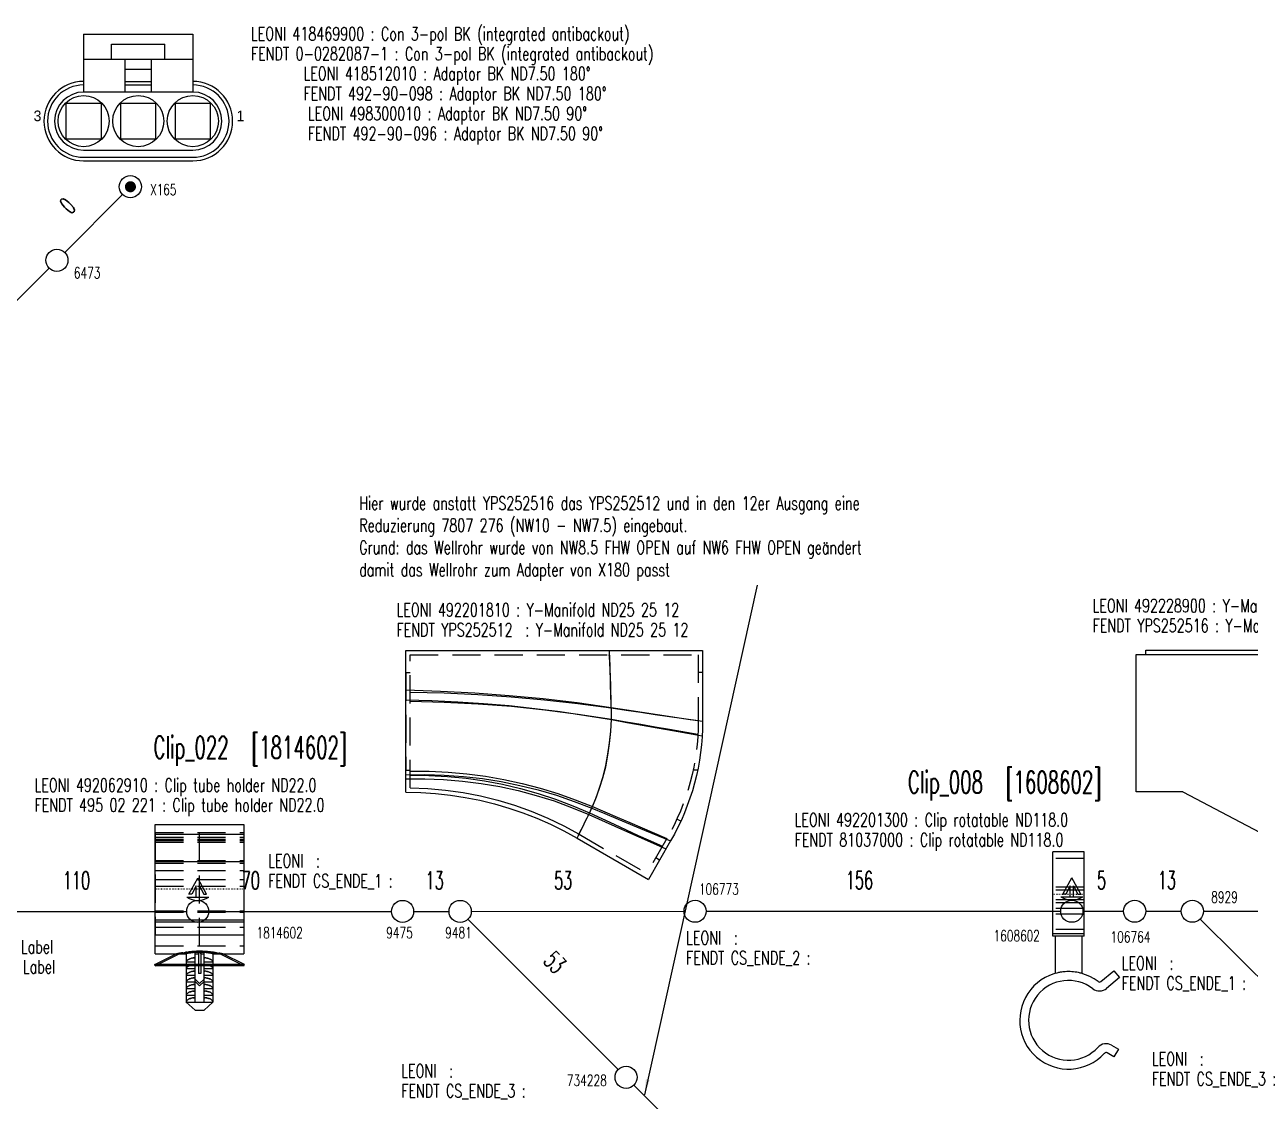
# Model space of a CAD drawing. Header units: millimetres. Extents: x -1 to 4489, y 0 to 1364.
# Drawn here: x 3480.6 to 3757.2, y 698.6 to 941.5 of the extents above; entities that cross this region are included whole.
import ezdxf

# ---------------------------------------------------------------- set-up
doc = ezdxf.new("R2010")
doc.units = ezdxf.units.MM
doc.linetypes.add('DOT', pattern=[0.25, 0, -0.25])
doc.linetypes.add('HIDDEN', pattern=[9.525, 6.35, -3.175])
for name, color, linetype in [('A_ACHSEN', 7, 'Continuous'), ('A_FLAECHEN', 7, 'Continuous'), ('DEFAULT_2', 8, 'HIDDEN'), ('Fendt Beschriftung', 1, 'Continuous'), ('LAYER_0', 7, 'Continuous'), ('SYMBOLS', 7, 'Continuous')]:
    doc.layers.add(name, color=color, linetype=linetype)
doc.styles.add('HS-BUNDLE-DIMENSION', font='ROMANS.SHX', dxfattribs={"width": 0.6, "height": 4})
doc.styles.add('HS-COMP-DESCRIPTION', font='ROMANS.SHX', dxfattribs={"width": 0.6, "height": 5})
doc.styles.add('HS-INSULATION-LEGEND', font='ROMANS.SHX', dxfattribs={"width": 0.7, "height": 3})
doc.styles.add('HS-NODE', font='ROMANS.SHX', dxfattribs={"width": 0.7, "height": 2.5})
doc.styles.add('HS-PART-NO', font='ROMANS.SHX', dxfattribs={"width": 0.7, "height": 3})
doc.linetypes.add('NW_19_FHW_OPEN', pattern='A,0.0001,["=",Standard,S=0.4,R=0,X=0,Y=-0.2],-0.0001,["[]",Standard,S=0.3,R=0,X=-0.05,Y=-0.15],-0.2', length=0.2002)
doc.linetypes.add('NW_6_FHW_OPEN', pattern='A,0.0001,["=",Standard,S=0.4,R=0,X=0,Y=-0.2],-0.0001,["[]",Standard,S=0.3,R=0,X=-0.05,Y=-0.15],-0.2', length=0.2002)

# ---------------------------------------------------------------- blocks, each defined once
blk = doc.blocks.new('492228900A', base_point=(79.165, 101.64))
at = {"layer": 'LAYER_0', "color": 7}
for points in [[(61.799, 97.389), (51.299, 97.389), (51.299, 128.39), (53.449, 128.39)], [(53.449, 128.39), (53.449, 129.39), (116.45, 129.39), (116.45, 128.39)], [(53.449, 128.39), (116.45, 128.39)], [(116.45, 128.39), (118.6, 128.39)], [(61.799, 97.389), (106.6, 73.889)]]:
    blk.add_lwpolyline(points, dxfattribs=at)
blk.add_arc((38.97, 117.35), 80.39, 327.27, 7.8916, dxfattribs=at)
blk = doc.blocks.new('492228900')
at = {"layer": 'SYMBOLS', "color": 0}
blk.add_blockref('492228900A', (90.029, 82.973), dxfattribs=at)
blk = doc.blocks.new('418469900')
at = {"layer": 'LAYER_0', "color": 7}
for points in [[(-12.21, 28.55), (12.43, 28.55)], [(-12.21, 28.55), (-12.21, 15.47)], [(12.43, 28.55), (12.43, 15.47)], [(-5.89, 22.91), (-5.89, 26.3)], [(-5.89, 26.3), (6.11, 26.3)], [(6.11, 22.91), (6.11, 26.3)], [(-12.21, 22.91), (12.43, 22.91)], [(-2.85, 15.47), (-2.85, 22.91)], [(3.07, 15.47), (3.07, 22.91)], [(-2.85, 20.65), (3.07, 20.65)], [(-2.85, 17.87), (3.07, 17.87)], [(-2.85, 17.07), (3.07, 17.07)], [(12.43, 15.47), (-12.21, 15.47)], [(-16.21, 4.91), (-8.21, 4.91), (-8.21, 12.91), (-16.21, 12.91), (-16.21, 4.91)], [(-3.89, 4.91), (4.11, 4.91), (4.11, 12.91), (-3.89, 12.91), (-3.89, 4.91)], [(8.43, 4.91), (16.43, 4.91), (16.43, 12.91), (8.43, 12.91), (8.43, 4.91)], [(-12.21, 2.35), (12.43, 2.35)], [(-12.21, 0.75), (12.43, 0.75)], [(-12.21, -0.05), (12.43, -0.05)]]:
    blk.add_lwpolyline(points, dxfattribs=at)
for centre in [(-12.21, 8.91), (0.11, 8.91), (12.43, 8.91)]:
    blk.add_circle(centre, 5.76, dxfattribs=at)
for centre, radius, start, end in [((-12.21, 8.91), 8.96, 90, 180), ((-12.21, 8.91), 8.16, 90, 180), ((12.43, 8.91), 8.96, 0, 90), ((12.43, 8.91), 8.16, 0, 90), ((-12.21, 8.91), 6.56, 90, 180), ((12.43, 8.91), 6.56, 0, 90), ((-12.21, 8.91), 8.96, 180, 270), ((-12.21, 8.91), 8.16, 180, 270), ((-12.21, 8.91), 6.56, 180, 270), ((12.43, 8.91), 6.56, 270, 0), ((12.43, 8.91), 8.16, 270, 0), ((12.43, 8.91), 8.96, 270, 0)]:
    blk.add_arc(centre, radius, start, end, dxfattribs=at)
for s, p in [('3', (-23.52, 8.9)), ('1', (22.29, 8.9))]:
    blk.add_text(s, height=2.4, dxfattribs=at).set_placement(p)
blk = doc.blocks.new('_FILLED')
at = {"color": 0, "linetype": 'ByBlock'}
blk.add_solid([(0, 0), (-1, 0.125), (-1, -0.125)], dxfattribs=at)
blk = doc.blocks.new('A$C479F7793')
at = {"color": 7, "linetype": 'Continuous'}
for p, q in [((0, 51.66), (0, 35.66)), ((67, 51.66), (0, 51.66)), ((67, 19.66), (67, 51.66)), ((60.26, 19.37), (56.91, 19)), ((63.63, 19.59), (60.26, 19.37)), ((67, 19.66), (63.63, 19.59)), ((46.99, 17.03), (43.76, 16.08)), ((50.27, 17.83), (46.99, 17.03)), ((53.58, 18.49), (50.27, 17.83)), ((56.91, 19), (53.58, 18.49)), ((40.56, 15), (37.42, 13.78)), ((43.76, 16.08), (40.56, 15)), ((34.33, 12.42), (31.31, 10.93)), ((37.42, 13.78), (34.33, 12.42)), ((7.23, 8.66), (12.23, 0)), ((28.35, 9.3), (12.23, 0)), ((31.31, 10.93), (28.35, 9.3))]:
    blk.add_line(p, q, dxfattribs=at)
at = {"color": 9, "linetype": 'Continuous'}
for p, q in [((20.92, 49.3), (20.95, 49.9)), ((20.95, 49.9), (20.98, 50.43)), ((20.98, 50.43), (21, 50.87)), ((20.99, 49.72), (21.02, 50.06)), ((21, 50.87), (21.03, 51.21)), ((21.02, 50.06), (21.04, 50.32)), ((21.03, 51.21), (21.05, 51.46)), ((21.04, 50.32), (21.06, 50.51)), ((21.05, 51.46), (21.08, 51.61)), ((21.06, 50.51), (21.08, 50.62)), ((21.08, 51.61), (21.1, 51.66)), ((21.08, 50.62), (21.1, 50.66)), ((20.81, 46.14), (20.84, 47.03)), ((20.84, 47.03), (20.87, 47.86)), ((20.86, 46.41), (20.88, 47.1)), ((20.87, 47.86), (20.9, 48.61)), ((20.88, 47.1), (20.9, 47.74)), ((20.9, 48.61), (20.92, 49.3)), ((20.9, 47.74), (20.93, 48.33)), ((20.93, 48.33), (20.95, 48.85)), ((20.95, 48.85), (20.97, 49.32)), ((20.97, 49.32), (20.99, 49.72)), ((20.75, 44.22), (20.78, 45.21)), ((20.78, 45.21), (20.81, 46.14)), ((20.78, 44.09), (20.81, 44.9)), ((20.81, 44.9), (20.83, 45.68)), ((20.83, 45.68), (20.86, 46.41)), ((20.67, 41.02), (20.7, 42.12)), ((20.7, 41.46), (20.78, 44.09)), ((20.7, 42.12), (20.72, 43.19)), ((20.72, 43.19), (20.75, 44.22)), ((43.69, 41.5), (36.01, 40.77)), ((50.73, 41.68), (43.2, 41.17)), ((51.39, 42.07), (43.69, 41.5)), ((58.35, 42.05), (50.73, 41.68)), ((59.18, 42.47), (51.39, 42.07)), ((66, 42.26), (58.35, 42.05)), ((67, 42.72), (59.18, 42.47)), ((20.61, 38.78), (17.11, 38.25)), ((20.61, 38.78), (20.67, 41.02)), ((28.3, 39.86), (20.61, 38.78)), ((28.14, 39.66), (20.61, 38.66)), ((20.61, 38.66), (20.64, 39.6)), ((20.64, 39.6), (20.7, 41.46)), ((35.69, 40.5), (28.14, 39.66)), ((36.01, 40.77), (28.3, 39.86)), ((43.15, 39.04), (35.64, 38.27)), ((43.2, 41.17), (35.69, 40.5)), ((43.64, 39.19), (37.88, 38.58)), ((50.69, 39.61), (43.15, 39.04)), ((49.42, 39.69), (43.64, 39.19)), ((55.23, 40.08), (49.42, 39.69)), ((58.33, 40), (50.69, 39.61)), ((61.1, 40.35), (55.23, 40.08)), ((66, 40.19), (58.33, 40)), ((67, 40.5), (61.1, 40.35)), ((3.37, 36.17), (0, 35.66)), ((10.69, 37.22), (1, 35.81)), ((6.76, 36.68), (3.37, 36.17)), ((10.18, 37.2), (6.76, 36.68)), ((17.11, 38.25), (10.18, 37.2)), ((13.97, 37.7), (10.69, 37.22)), ((17.28, 38.18), (13.97, 37.7)), ((20.6, 36.04), (17.12, 35.41)), ((20.61, 38.66), (17.28, 38.18)), ((20.59, 36.12), (17.28, 35.55)), ((20.59, 37.8), (20.6, 38.23)), ((20.59, 37.38), (20.59, 37.8)), ((20.59, 36.96), (20.59, 37.38)), ((28.1, 37.3), (20.59, 36.12)), ((20.59, 36.54), (20.59, 36.96)), ((20.59, 36.12), (20.59, 36.54)), ((20.73, 33.45), (20.59, 36.12)), ((20.6, 38.23), (20.61, 38.66)), ((26.36, 37), (20.6, 36.04)), ((32.13, 37.85), (26.36, 37)), ((35.64, 38.27), (28.1, 37.3)), ((37.88, 38.58), (32.13, 37.85)), ((7.48, 33.86), (1.08, 32.75)), ((6.82, 33.57), (3.45, 32.97)), ((10.23, 34.18), (6.82, 33.57)), ((10.72, 34.42), (7.48, 33.86)), ((13.66, 34.79), (10.23, 34.18)), ((13.98, 34.98), (10.72, 34.42)), ((17.12, 35.41), (13.66, 34.79)), ((17.28, 35.55), (13.98, 34.98)), ((20.99, 30.81), (20.73, 33.45)), ((3.45, 32.97), (0.1, 32.37)), ((21.37, 28.21), (20.99, 30.81)), ((21.86, 25.67), (21.37, 28.21)), ((22.46, 23.22), (21.86, 25.67)), ((23.17, 20.85), (22.46, 23.22)), ((44.85, 22.56), (40.73, 21.66)), ((49.02, 23.27), (44.85, 22.56)), ((49.25, 22.24), (45.15, 21.47)), ((49.71, 22.72), (45.46, 22.05)), ((53.23, 23.82), (49.02, 23.27)), ((53.4, 22.82), (49.25, 22.24)), ((54, 23.21), (49.71, 22.72)), ((54.19, 22.18), (49.96, 21.65)), ((57.46, 24.18), (53.23, 23.82)), ((57.58, 23.23), (53.4, 22.82)), ((58.32, 23.52), (54, 23.21)), ((58.44, 22.52), (54.19, 22.18)), ((61.73, 24.37), (57.46, 24.18)), ((61.78, 23.44), (57.58, 23.23)), ((62.66, 23.65), (58.32, 23.52)), ((62.72, 22.67), (58.44, 22.52)), ((66, 24.37), (61.73, 24.37)), ((66, 23.47), (61.78, 23.44)), ((67, 23.59), (62.66, 23.65)), ((67, 22.64), (62.72, 22.67)), ((23.98, 18.58), (23.17, 20.85)), ((32.67, 19.37), (28.74, 17.97)), ((36.67, 20.6), (32.67, 19.37)), ((37.09, 20.17), (32.99, 18.97)), ((37.1, 19.39), (33.17, 18.09)), ((40.73, 21.66), (36.67, 20.6)), ((41.25, 21.2), (37.09, 20.17)), ((41.09, 20.52), (37.1, 19.39)), ((41.63, 20.03), (37.54, 18.95)), ((45.15, 21.47), (41.09, 20.52)), ((45.46, 22.05), (41.25, 21.2)), ((45.77, 20.93), (41.63, 20.03)), ((49.96, 21.65), (45.77, 20.93)), ((24.89, 16.42), (23.98, 18.58)), ((28.74, 17.97), (24.89, 16.42)), ((28.97, 17.6), (25.03, 16.06)), ((29.31, 16.62), (25.55, 14.99)), ((32.99, 18.97), (28.97, 17.6)), ((33.17, 18.09), (29.31, 16.62)), ((33.52, 17.68), (29.57, 16.24)), ((37.54, 18.95), (33.52, 17.68)), ((19.27, 14.01), (16.45, 12.81)), ((22.06, 14.83), (19.08, 13.59)), ((22.08, 15.22), (19.27, 14.01)), ((25.71, 14.63), (19.83, 12.01)), ((25.03, 16.06), (22.06, 14.83)), ((24.89, 16.42), (22.08, 15.22)), ((25.55, 14.99), (22.77, 13.72)), ((25.11, 15.95), (24.89, 16.42)), ((25.33, 15.47), (25.11, 15.95)), ((25.55, 14.99), (25.33, 15.47)), ((25.86, 14.33), (25.55, 14.99)), ((29.57, 16.24), (25.71, 14.63)), ((26.07, 13.89), (25.71, 14.63)), ((26.16, 13.7), (25.86, 14.33)), ((26.42, 13.18), (26.07, 13.89)), ((13.12, 11.11), (10.17, 9.88)), ((13.63, 11.6), (10.84, 10.41)), ((19.08, 13.59), (13.12, 11.11)), ((16.45, 12.81), (13.63, 11.6)), ((17.25, 11.19), (14.52, 9.93)), ((19.83, 12.01), (16.92, 10.71)), ((20, 12.45), (17.25, 11.19)), ((22.77, 13.72), (20, 12.45)), ((26.45, 13.09), (26.16, 13.7)), ((26.75, 12.51), (26.42, 13.18)), ((26.72, 12.52), (26.45, 13.09)), ((26.97, 11.99), (26.72, 12.52)), ((27.06, 11.88), (26.75, 12.51)), ((27.19, 11.53), (26.97, 11.99)), ((27.35, 11.3), (27.06, 11.88)), ((27.55, 10.79), (27.19, 11.53)), ((27.6, 10.79), (27.35, 11.3)), ((10.17, 9.88), (7.23, 8.66)), ((10.84, 10.41), (8.06, 9.23)), ((11.79, 8.69), (9.08, 7.46)), ((16.92, 10.71), (11.14, 8.14)), ((14.52, 9.93), (11.79, 8.69)), ((27.85, 10.17), (27.55, 10.79)), ((28.01, 9.98), (27.6, 10.79)), ((28.35, 9.3), (27.9, 10.2)), ((11.14, 8.14), (8.27, 6.86))]:
    blk.add_line(p, q, dxfattribs=at)
at = {"color": 7, "linetype": 'Continuous'}
blk.add_arc((54, 35.66), 54, 180, 210, dxfattribs=at)
at = {"layer": 'A_FLAECHEN', "color": 8, "linetype": 'HIDDEN'}
blk.add_line((67, 46.66), (67, 24.66), dxfattribs=at)
at = {"layer": 'A_FLAECHEN', "color": 9, "linetype": 'Continuous'}
for p, q in [((20.6, 38.32), (20.61, 38.78)), ((20.59, 37.85), (20.6, 38.32)), ((20.59, 37.4), (20.59, 37.85)), ((20.59, 36.94), (20.59, 37.4)), ((20.6, 36.49), (20.59, 36.94)), ((20.6, 36.04), (20.6, 36.49)), ((20.73, 33.33), (20.6, 36.04)), ((20.99, 30.64), (20.73, 33.33)), ((21.38, 28), (20.99, 30.64)), ((21.88, 25.42), (21.38, 28)), ((22.5, 22.93), (21.88, 25.42)), ((23.24, 20.54), (22.5, 22.93)), ((24.08, 18.24), (23.24, 20.54)), ((25.03, 16.06), (24.08, 18.24)), ((25.25, 15.59), (25.03, 16.06)), ((25.48, 15.11), (25.25, 15.59)), ((25.71, 14.63), (25.48, 15.11))]:
    blk.add_line(p, q, dxfattribs=at)
at = {"layer": 'DEFAULT_2', "color": 8, "linetype": 'HIDDEN'}
for p, q in [((1, 50.66), (1, 35.66)), ((66, 50.66), (1, 50.66)), ((66, 20.65), (66, 50.66)), ((0, 46.66), (1, 46.66)), ((67, 46.66), (66, 46.66)), ((1.13, 24.66), (2.15, 24.66)), ((67, 24.66), (66, 24.66)), ((54.06, 19.58), (50.13, 18.82)), ((58.02, 20.14), (54.06, 19.58)), ((62, 20.5), (58.02, 20.14)), ((66, 20.65), (62, 20.5)), ((42.42, 16.7), (38.66, 15.35)), ((46.25, 17.86), (42.42, 16.7)), ((50.13, 18.82), (46.25, 17.86)), ((38.66, 15.35), (34.97, 13.81)), ((4.94, 13.11), (5.81, 13.61)), ((31.36, 12.08), (27.85, 10.17)), ((34.97, 13.81), (31.36, 12.08)), ((8.06, 9.23), (12.6, 1.37)), ((27.85, 10.17), (12.6, 1.37)), ((9.73, 4.33), (10.6, 4.83))]:
    blk.add_line(p, q, dxfattribs=at)
blk.add_arc((54, 35.66), 53, 180, 209.9796, dxfattribs=at)
blk = doc.blocks.new('A$C6A760831')
at = {"color": 7, "linetype": 'Continuous'}
for p, q in [((0.13, 17), (0.13, 41.9)), ((20.13, 41.9), (20.13, 17)), ((0.13, 39.7), (20.13, 39.7)), ((0.13, 33.5), (20.13, 33.5)), ((0.13, 17), (20.13, 17)), ((7.13, 10), (7.13, 1.8)), ((7.15, 9.42), (7.13, 9.3)), ((9.13, 9.3), (7.13, 9.3)), ((7.19, 9.54), (7.15, 9.42)), ((7.26, 9.65), (7.19, 9.54)), ((7.36, 9.76), (7.26, 9.65)), ((7.47, 9.86), (7.36, 9.76)), ((7.47, 8.36), (7.36, 8.26)), ((7.61, 9.95), (7.47, 9.86)), ((7.61, 8.45), (7.47, 8.36)), ((7.71, 10), (7.61, 9.95)), ((7.77, 8.53), (7.61, 8.45)), ((7.94, 8.6), (7.77, 8.53)), ((8.12, 8.66), (7.94, 8.6)), ((8.31, 8.71), (8.12, 8.66)), ((8.51, 8.75), (8.31, 8.71)), ((8.72, 8.78), (8.51, 8.75)), ((8.92, 8.79), (8.72, 8.78)), ((9.13, 8.8), (8.92, 8.79)), ((9.13, 1.8), (9.13, 10)), ((9.88, 10), (9.88, 8.3)), ((10.38, 8.3), (9.88, 8.3)), ((10.38, 10), (10.38, 8.3)), ((11.13, 1.8), (11.13, 10)), ((13.13, 9.3), (11.13, 9.3)), ((11.34, 8.79), (11.13, 8.8)), ((11.55, 8.78), (11.34, 8.79)), ((11.76, 8.75), (11.55, 8.78)), ((11.95, 8.71), (11.76, 8.75)), ((12.15, 8.66), (11.95, 8.71)), ((12.33, 8.6), (12.15, 8.66)), ((12.5, 8.53), (12.33, 8.6)), ((12.66, 8.45), (12.5, 8.53)), ((12.66, 9.95), (12.56, 10)), ((12.79, 9.86), (12.66, 9.95)), ((12.79, 8.36), (12.66, 8.45)), ((12.91, 9.76), (12.79, 9.86)), ((12.91, 8.26), (12.79, 8.36)), ((13.01, 9.65), (12.91, 9.76)), ((13.08, 9.54), (13.01, 9.65)), ((13.12, 9.42), (13.08, 9.54)), ((13.13, 9.3), (13.12, 9.42)), ((13.13, 10), (13.13, 1.8)), ((7.15, 7.92), (7.13, 7.8)), ((9.13, 7.8), (7.13, 7.8)), ((7.15, 6.42), (7.13, 6.3)), ((9.13, 6.3), (7.13, 6.3)), ((7.19, 8.04), (7.15, 7.92)), ((7.19, 6.54), (7.15, 6.42)), ((7.26, 8.15), (7.19, 8.04)), ((7.26, 6.65), (7.19, 6.54)), ((7.36, 8.26), (7.26, 8.15)), ((7.36, 6.76), (7.26, 6.65)), ((7.47, 6.86), (7.36, 6.76)), ((7.61, 6.95), (7.47, 6.86)), ((7.77, 7.03), (7.61, 6.95)), ((7.94, 7.1), (7.77, 7.03)), ((7.94, 5.6), (7.77, 5.53)), ((8.12, 7.16), (7.94, 7.1)), ((8.12, 5.66), (7.94, 5.6)), ((8.31, 7.21), (8.12, 7.16)), ((8.31, 5.71), (8.12, 5.66)), ((8.51, 7.25), (8.31, 7.21)), ((8.51, 5.75), (8.31, 5.71)), ((8.72, 7.28), (8.51, 7.25)), ((8.72, 5.78), (8.51, 5.75)), ((8.92, 7.29), (8.72, 7.28)), ((8.92, 5.79), (8.72, 5.78)), ((9.13, 7.3), (8.92, 7.29)), ((9.13, 5.8), (8.92, 5.79)), ((9.13, 7), (10.13, 6)), ((10.13, 5.5), (9.13, 6.5)), ((10.13, 6), (11.13, 7)), ((11.13, 6.5), (10.13, 5.5)), ((13.13, 7.8), (11.13, 7.8)), ((11.34, 7.29), (11.13, 7.3)), ((13.13, 6.3), (11.13, 6.3)), ((11.34, 5.79), (11.13, 5.8)), ((11.55, 7.28), (11.34, 7.29)), ((11.55, 5.78), (11.34, 5.79)), ((11.76, 7.25), (11.55, 7.28)), ((11.76, 5.75), (11.55, 5.78)), ((11.95, 7.21), (11.76, 7.25)), ((11.95, 5.71), (11.76, 5.75)), ((12.15, 7.16), (11.95, 7.21)), ((12.15, 5.66), (11.95, 5.71)), ((12.33, 7.1), (12.15, 7.16)), ((12.33, 5.6), (12.15, 5.66)), ((12.5, 7.03), (12.33, 7.1)), ((12.5, 5.53), (12.33, 5.6)), ((12.66, 6.95), (12.5, 7.03)), ((12.79, 6.86), (12.66, 6.95)), ((12.91, 6.76), (12.79, 6.86)), ((13.01, 8.15), (12.91, 8.26)), ((13.01, 6.65), (12.91, 6.76)), ((13.08, 8.04), (13.01, 8.15)), ((13.08, 6.54), (13.01, 6.65)), ((13.12, 7.92), (13.08, 8.04)), ((13.12, 6.42), (13.08, 6.54)), ((13.13, 7.8), (13.12, 7.92)), ((13.13, 6.3), (13.12, 6.42)), ((7.15, 4.92), (7.13, 4.8)), ((9.13, 4.8), (7.13, 4.8)), ((7.15, 3.42), (7.13, 3.3)), ((9.13, 3.3), (7.13, 3.3)), ((7.19, 5.04), (7.15, 4.92)), ((7.19, 3.54), (7.15, 3.42)), ((7.26, 5.15), (7.19, 5.04)), ((7.26, 3.65), (7.19, 3.54)), ((7.36, 5.26), (7.26, 5.15)), ((7.36, 3.76), (7.26, 3.65)), ((7.47, 5.36), (7.36, 5.26)), ((7.47, 3.86), (7.36, 3.76)), ((7.61, 5.45), (7.47, 5.36)), ((7.61, 3.95), (7.47, 3.86)), ((7.77, 5.53), (7.61, 5.45)), ((7.77, 4.03), (7.61, 3.95)), ((7.94, 4.1), (7.77, 4.03)), ((8.12, 4.16), (7.94, 4.1)), ((8.31, 4.21), (8.12, 4.16)), ((8.51, 4.25), (8.31, 4.21)), ((8.72, 4.28), (8.51, 4.25)), ((8.72, 2.78), (8.51, 2.75)), ((8.92, 4.29), (8.72, 4.28)), ((8.92, 2.79), (8.72, 2.78)), ((9.13, 4.3), (8.92, 4.29)), ((9.13, 2.8), (8.92, 2.79)), ((13.13, 4.8), (11.13, 4.8)), ((11.34, 4.29), (11.13, 4.3)), ((13.13, 3.3), (11.13, 3.3)), ((11.34, 2.79), (11.13, 2.8)), ((11.55, 4.28), (11.34, 4.29)), ((11.55, 2.78), (11.34, 2.79)), ((11.76, 4.25), (11.55, 4.28)), ((11.76, 2.75), (11.55, 2.78)), ((11.95, 4.21), (11.76, 4.25)), ((12.15, 4.16), (11.95, 4.21)), ((12.33, 4.1), (12.15, 4.16)), ((12.5, 4.03), (12.33, 4.1)), ((12.66, 5.45), (12.5, 5.53)), ((12.66, 3.95), (12.5, 4.03)), ((12.79, 5.36), (12.66, 5.45)), ((12.79, 3.86), (12.66, 3.95)), ((12.91, 5.26), (12.79, 5.36)), ((12.91, 3.76), (12.79, 3.86)), ((13.01, 5.15), (12.91, 5.26)), ((13.01, 3.65), (12.91, 3.76)), ((13.08, 5.04), (13.01, 5.15)), ((13.08, 3.54), (13.01, 3.65)), ((13.12, 4.92), (13.08, 5.04)), ((13.12, 3.42), (13.08, 3.54)), ((13.13, 4.8), (13.12, 4.92)), ((13.13, 3.3), (13.12, 3.42)), ((7.15, 1.92), (7.13, 1.8)), ((7.13, 1.8), (13.13, 1.8)), ((7.19, 2.04), (7.15, 1.92)), ((7.26, 2.15), (7.19, 2.04)), ((7.36, 2.26), (7.26, 2.15)), ((7.47, 2.36), (7.36, 2.26)), ((7.61, 2.45), (7.47, 2.36)), ((7.77, 2.53), (7.61, 2.45)), ((7.94, 2.6), (7.77, 2.53)), ((8.12, 2.66), (7.94, 2.6)), ((8.31, 2.71), (8.12, 2.66)), ((8.51, 2.75), (8.31, 2.71)), ((11.95, 2.71), (11.76, 2.75)), ((12.15, 2.66), (11.95, 2.71)), ((12.33, 2.6), (12.15, 2.66)), ((12.5, 2.53), (12.33, 2.6)), ((12.66, 2.45), (12.5, 2.53)), ((12.79, 2.36), (12.66, 2.45)), ((12.91, 2.26), (12.79, 2.36)), ((13.01, 2.15), (12.91, 2.26)), ((13.08, 2.04), (13.01, 2.15)), ((13.12, 1.92), (13.08, 2.04)), ((13.13, 1.8), (13.12, 1.92))]:
    blk.add_line(p, q, dxfattribs=at)
at = {"color": 9, "linetype": 'Continuous'}
for p, q in [((0.13, 20.4), (20.13, 20.4)), ((0.13, 19.96), (20.13, 19.96))]:
    blk.add_line(p, q, dxfattribs=at)
at = {"layer": 'A_ACHSEN', "color": 7, "linetype": 'Continuous'}
for p, q in [((0.13, 41.9), (20.13, 41.9)), ((0.13, 12.7), (0.13, 17)), ((20.13, 17), (20.13, 12.7)), ((0, 10.27), (4.86, 12.7)), ((0.13, 12.7), (4.86, 12.7)), ((4.86, 12.7), (4.89, 12.7)), ((4.89, 12.7), (4.95, 12.72)), ((4.95, 12.72), (5.2, 12.77)), ((5.2, 12.77), (5.37, 12.8)), ((5.37, 12.8), (5.58, 12.84)), ((5.58, 12.84), (5.81, 12.88)), ((5.81, 12.88), (6.07, 12.93)), ((6.07, 12.93), (6.35, 12.97)), ((6.35, 12.97), (6.65, 13.02)), ((6.65, 13.02), (6.97, 13.07)), ((6.97, 13.07), (7.31, 13.11)), ((7.31, 13.11), (7.66, 13.15)), ((7.66, 13.15), (8.02, 13.19)), ((8.02, 13.19), (8.39, 13.22)), ((8.39, 13.22), (8.75, 13.24)), ((8.75, 13.24), (9.1, 13.26)), ((9.1, 13.26), (9.45, 13.28)), ((9.45, 13.28), (9.79, 13.28)), ((9.79, 13.28), (10.13, 13.29)), ((10.13, 13.29), (10.47, 13.28)), ((10.47, 13.28), (10.82, 13.28)), ((10.82, 13.28), (11.16, 13.26)), ((11.16, 13.26), (11.52, 13.24)), ((11.52, 13.24), (11.88, 13.22)), ((11.88, 13.22), (12.25, 13.19)), ((12.25, 13.19), (12.61, 13.15)), ((12.61, 13.15), (12.96, 13.11)), ((12.96, 13.11), (13.3, 13.07)), ((13.3, 13.07), (13.62, 13.02)), ((13.62, 13.02), (13.92, 12.97)), ((13.92, 12.97), (14.2, 12.93)), ((14.2, 12.93), (14.46, 12.88)), ((14.46, 12.88), (14.69, 12.84)), ((14.69, 12.84), (14.9, 12.8)), ((14.9, 12.8), (15.07, 12.77)), ((15.07, 12.77), (15.32, 12.72)), ((15.32, 12.72), (15.38, 12.7)), ((15.38, 12.7), (15.4, 12.7)), ((15.4, 12.7), (20.13, 12.7)), ((20.27, 10.27), (15.4, 12.7)), ((20.27, 10.27), (0, 10.27)), ((0.13, 10), (0, 10.27)), ((20.13, 10), (0.13, 10)), ((20.13, 10), (20.27, 10.27)), ((9.13, 0), (7.13, 1.8)), ((11.13, 0), (13.13, 1.8)), ((9.13, 0), (11.13, 0))]:
    blk.add_line(p, q, dxfattribs=at)
at = {"layer": 'A_ACHSEN', "color": 8, "linetype": 'HIDDEN'}
for p, q in [((0.13, 40.1), (20.13, 40.1)), ((0.13, 40.1), (0.13, 17)), ((0.13, 39), (20.13, 39)), ((20.13, 40.1), (20.13, 17)), ((0.13, 33.73), (20.13, 33.73)), ((0.13, 31.5), (20.13, 31.5)), ((0.13, 29.5), (20.13, 29.5)), ((0.13, 28), (20.13, 28)), ((0.13, 10), (5.53, 12.7)), ((4.89, 12.7), (4.86, 12.7)), ((4.95, 12.72), (4.89, 12.7)), ((5.2, 12.77), (5.06, 12.74)), ((5.37, 12.8), (5.2, 12.77)), ((5.58, 12.84), (5.37, 12.8)), ((5.53, 12.7), (7.13, 12.7)), ((5.55, 12.7), (5.53, 12.7)), ((5.55, 12.7), (5.59, 12.71)), ((5.59, 12.71), (5.55, 12.7)), ((5.81, 12.88), (5.58, 12.84)), ((5.74, 12.74), (5.59, 12.71)), ((5.66, 12.72), (5.83, 12.76)), ((6.07, 12.93), (5.81, 12.88)), ((5.83, 12.76), (6.03, 12.79)), ((6.03, 12.79), (6.25, 12.83)), ((6.35, 12.97), (6.07, 12.93)), ((6.49, 12.87), (6.25, 12.83)), ((6.37, 12.85), (6.49, 12.87)), ((6.74, 12.91), (6.49, 12.87)), ((6.61, 12.89), (6.49, 12.87)), ((6.61, 12.89), (6.74, 12.91)), ((6.65, 13.02), (6.65, 13.02)), ((6.87, 12.93), (6.74, 12.91)), ((6.74, 12.91), (6.87, 12.93)), ((7, 12.94), (6.87, 12.93)), ((6.87, 12.93), (7, 12.94)), ((7.31, 13.11), (6.97, 13.07)), ((6.97, 13.07), (6.97, 13.07)), ((7.14, 12.96), (7, 12.94)), ((7, 12.94), (7.14, 12.96)), ((7.13, 12.73), (7.14, 12.75)), ((7.14, 12.75), (7.13, 12.73)), ((7.13, 12.73), (7.13, 10.8)), ((7.28, 12.98), (7.14, 12.96)), ((7.14, 12.96), (7.28, 12.98)), ((7.14, 12.75), (7.17, 12.77)), ((7.17, 12.77), (7.14, 12.75)), ((7.17, 12.77), (7.22, 12.78)), ((7.22, 12.78), (7.17, 12.77)), ((7.22, 12.78), (7.28, 12.8)), ((7.28, 12.8), (7.22, 12.78)), ((7.43, 13), (7.28, 12.98)), ((7.28, 12.98), (7.43, 13)), ((7.28, 12.8), (7.36, 12.83)), ((7.36, 12.83), (7.28, 12.8)), ((7.36, 12.83), (7.45, 12.85)), ((7.45, 12.85), (7.36, 12.83)), ((12.84, 13), (7.43, 13)), ((7.45, 12.85), (7.57, 12.87)), ((7.57, 12.87), (7.45, 12.85)), ((7.57, 12.87), (7.69, 12.9)), ((7.69, 12.9), (7.57, 12.87)), ((8.02, 13.19), (7.66, 13.15)), ((7.69, 12.9), (7.83, 12.92)), ((7.83, 12.92), (7.69, 12.9)), ((7.83, 12.92), (7.98, 12.94)), ((7.98, 12.94), (7.83, 12.92)), ((7.98, 12.94), (8.14, 12.96)), ((8.14, 12.96), (7.98, 12.94)), ((8.39, 13.22), (8.02, 13.19)), ((8.14, 12.96), (8.31, 12.98)), ((8.31, 12.98), (8.14, 12.96)), ((8.31, 12.98), (8.48, 12.99)), ((8.48, 12.99), (8.31, 12.98)), ((8.75, 13.24), (8.39, 13.22)), ((8.48, 12.99), (8.67, 13)), ((8.67, 13), (8.48, 12.99)), ((9.1, 13.26), (8.75, 13.24)), ((9.45, 13.28), (9.1, 13.26)), ((9.13, 12.7), (9.13, 13)), ((9.13, 12.7), (9.88, 12.7)), ((9.79, 13.28), (9.45, 13.28)), ((10.13, 13.29), (9.79, 13.28)), ((9.88, 12.7), (9.88, 13)), ((10.47, 13.28), (10.13, 13.29)), ((10.38, 12.7), (10.38, 13)), ((10.38, 12.7), (11.13, 12.7)), ((10.82, 13.28), (10.47, 13.28)), ((11.16, 13.26), (10.82, 13.28)), ((11.13, 12.7), (11.13, 13)), ((11.52, 13.24), (11.16, 13.26)), ((11.88, 13.22), (11.52, 13.24)), ((11.78, 12.99), (11.6, 13)), ((11.6, 13), (11.78, 12.99)), ((11.96, 12.98), (11.78, 12.99)), ((11.78, 12.99), (11.96, 12.98)), ((12.25, 13.19), (11.88, 13.22)), ((12.13, 12.96), (11.96, 12.98)), ((11.96, 12.98), (12.13, 12.96)), ((12.29, 12.94), (12.13, 12.96)), ((12.13, 12.96), (12.29, 12.94)), ((12.61, 13.15), (12.25, 13.19)), ((12.44, 12.92), (12.29, 12.94)), ((12.29, 12.94), (12.44, 12.92)), ((12.58, 12.9), (12.44, 12.92)), ((12.44, 12.92), (12.58, 12.9)), ((12.7, 12.87), (12.58, 12.9)), ((12.58, 12.9), (12.7, 12.87)), ((12.96, 13.11), (12.61, 13.15)), ((12.81, 12.85), (12.7, 12.87)), ((12.7, 12.87), (12.81, 12.85)), ((12.91, 12.83), (12.81, 12.85)), ((12.81, 12.85), (12.91, 12.83)), ((12.99, 12.98), (12.84, 13)), ((12.84, 13), (12.99, 12.98)), ((12.99, 12.8), (12.91, 12.83)), ((12.91, 12.83), (12.99, 12.8)), ((13.3, 13.07), (12.96, 13.11)), ((13.13, 12.96), (12.99, 12.98)), ((12.99, 12.98), (13.13, 12.96)), ((13.05, 12.78), (12.99, 12.8)), ((12.99, 12.8), (13.05, 12.78)), ((13.1, 12.77), (13.05, 12.78)), ((13.05, 12.78), (13.1, 12.77)), ((13.12, 12.75), (13.1, 12.77)), ((13.1, 12.77), (13.12, 12.75)), ((13.13, 12.73), (13.12, 12.75)), ((13.12, 12.75), (13.13, 12.73)), ((13.27, 12.94), (13.13, 12.96)), ((13.13, 12.96), (13.27, 12.94)), ((13.13, 12.73), (13.13, 10.8)), ((13.13, 12.7), (14.73, 12.7)), ((13.27, 12.94), (13.4, 12.93)), ((13.62, 13.02), (13.3, 13.07)), ((13.53, 12.91), (13.4, 12.93)), ((13.4, 12.93), (13.53, 12.91)), ((13.78, 12.87), (13.53, 12.91)), ((13.66, 12.89), (13.53, 12.91)), ((13.92, 12.97), (13.62, 13.02)), ((13.66, 12.89), (13.78, 12.87)), ((14.01, 12.83), (13.78, 12.87)), ((13.9, 12.85), (14.02, 12.83)), ((14.24, 12.79), (14.01, 12.83)), ((14.13, 12.81), (14.24, 12.79)), ((14.2, 12.93), (14.2, 12.93)), ((14.24, 12.79), (14.44, 12.76)), ((14.61, 12.72), (14.44, 12.76)), ((14.69, 12.84), (14.46, 12.88)), ((14.46, 12.88), (14.46, 12.88)), ((14.68, 12.71), (14.53, 12.74)), ((14.61, 12.72), (14.68, 12.71)), ((14.68, 12.71), (14.72, 12.7)), ((14.9, 12.8), (14.69, 12.84)), ((14.73, 12.7), (14.72, 12.7)), ((20.13, 10), (14.73, 12.7)), ((15.07, 12.77), (14.9, 12.8)), ((15.32, 12.72), (15.21, 12.74)), ((15.38, 12.7), (15.32, 12.72)), ((15.4, 12.7), (15.38, 12.7))]:
    blk.add_line(p, q, dxfattribs=at)
at = {"layer": 'DEFAULT_2', "color": 8, "linetype": 'HIDDEN'}
for p, q in [((10.13, 14.5), (10.13, 40.1)), ((0.13, 38.57), (20.13, 38.57)), ((0.13, 38.29), (20.13, 38.29)), ((0.13, 37.91), (20.13, 37.91)), ((0.13, 33.13), (20.13, 33.13)), ((0.13, 22.42), (20.13, 22.42)), ((0.13, 22.1), (20.13, 22.1)), ((0.13, 18.7), (20.13, 18.7)), ((0.13, 14.5), (20.13, 14.5)), ((7.13, 12.73), (7.13, 10)), ((7.26, 11.15), (7.19, 11.04)), ((7.19, 11.04), (7.26, 11.15)), ((7.36, 11.26), (7.26, 11.15)), ((7.26, 11.15), (7.36, 11.26)), ((7.47, 11.36), (7.36, 11.26)), ((7.36, 11.26), (7.47, 11.36)), ((7.47, 11.36), (7.61, 11.45)), ((7.61, 11.45), (7.77, 11.53)), ((7.77, 11.53), (7.61, 11.45)), ((7.77, 11.53), (7.94, 11.6)), ((7.94, 11.6), (7.77, 11.53)), ((7.94, 11.6), (8.12, 11.66)), ((8.12, 11.66), (7.94, 11.6)), ((8.12, 11.66), (8.31, 11.71)), ((8.31, 11.71), (8.12, 11.66)), ((8.51, 11.75), (8.31, 11.71)), ((8.72, 11.78), (8.51, 11.75)), ((8.51, 11.75), (8.72, 11.78)), ((8.92, 11.79), (8.72, 11.78)), ((8.72, 11.78), (8.92, 11.79)), ((9.13, 11.8), (8.92, 11.79)), ((8.92, 11.79), (9.13, 11.8)), ((9.13, 10), (9.13, 13)), ((9.88, 13), (10.38, 13)), ((9.88, 13), (9.88, 10)), ((10.38, 13), (10.38, 10)), ((11.13, 10), (11.13, 13)), ((11.13, 11.8), (11.34, 11.79)), ((11.34, 11.79), (11.13, 11.8)), ((11.55, 11.78), (11.34, 11.79)), ((11.76, 11.75), (11.55, 11.78)), ((11.55, 11.78), (11.76, 11.75)), ((11.95, 11.71), (11.76, 11.75)), ((11.76, 11.75), (11.95, 11.71)), ((12.15, 11.66), (11.95, 11.71)), ((11.95, 11.71), (12.15, 11.66)), ((12.33, 11.6), (12.15, 11.66)), ((12.15, 11.66), (12.33, 11.6)), ((12.5, 11.53), (12.33, 11.6)), ((12.33, 11.6), (12.5, 11.53)), ((12.66, 11.45), (12.5, 11.53)), ((12.5, 11.53), (12.66, 11.45)), ((12.79, 11.36), (12.66, 11.45)), ((12.91, 11.26), (12.79, 11.36)), ((12.79, 11.36), (12.91, 11.26)), ((13.01, 11.15), (12.91, 11.26)), ((12.91, 11.26), (13.01, 11.15)), ((13.08, 11.04), (13.01, 11.15)), ((13.01, 11.15), (13.08, 11.04)), ((13.13, 12.73), (13.13, 10)), ((7.13, 10.8), (7.15, 10.92)), ((7.15, 10.92), (7.13, 10.8)), ((9.13, 10.8), (7.13, 10.8)), ((7.13, 9.3), (7.15, 9.42)), ((7.19, 11.04), (7.15, 10.92)), ((7.19, 9.54), (7.26, 9.65)), ((7.26, 9.65), (7.36, 9.76)), ((7.36, 9.76), (7.47, 9.86)), ((7.36, 8.26), (7.47, 8.36)), ((7.61, 9.95), (7.77, 10.03)), ((7.61, 8.45), (7.77, 8.53)), ((7.77, 10.03), (7.71, 10)), ((7.77, 10.03), (7.94, 10.1)), ((7.94, 10.1), (7.77, 10.03)), ((7.77, 8.53), (7.94, 8.6)), ((7.94, 10.1), (8.12, 10.16)), ((8.12, 10.16), (7.94, 10.1)), ((7.94, 8.6), (8.12, 8.66)), ((8.12, 10.16), (8.31, 10.21)), ((8.31, 10.21), (8.12, 10.16)), ((8.12, 8.66), (8.31, 8.71)), ((8.51, 10.25), (8.31, 10.21)), ((8.72, 10.28), (8.51, 10.25)), ((8.51, 10.25), (8.72, 10.28)), ((8.51, 8.75), (8.72, 8.78)), ((8.92, 10.29), (8.72, 10.28)), ((8.72, 10.28), (8.92, 10.29)), ((8.72, 8.78), (8.92, 8.79)), ((9.13, 10.3), (8.92, 10.29)), ((8.92, 10.29), (9.13, 10.3)), ((8.92, 8.79), (9.13, 8.8)), ((13.13, 10.8), (11.13, 10.8)), ((11.13, 10.3), (11.34, 10.29)), ((11.34, 10.29), (11.13, 10.3)), ((11.13, 8.8), (11.34, 8.79)), ((11.55, 10.28), (11.34, 10.29)), ((11.76, 10.25), (11.55, 10.28)), ((11.55, 10.28), (11.76, 10.25)), ((11.55, 8.78), (11.76, 8.75)), ((11.95, 10.21), (11.76, 10.25)), ((11.76, 10.25), (11.95, 10.21)), ((11.76, 8.75), (11.95, 8.71)), ((12.15, 10.16), (11.95, 10.21)), ((11.95, 10.21), (12.15, 10.16)), ((11.95, 8.71), (12.15, 8.66)), ((12.33, 10.1), (12.15, 10.16)), ((12.15, 10.16), (12.33, 10.1)), ((12.15, 8.66), (12.33, 8.6)), ((12.5, 10.03), (12.33, 10.1)), ((12.33, 10.1), (12.5, 10.03)), ((12.33, 8.6), (12.5, 8.53)), ((12.56, 10), (12.5, 10.03)), ((12.5, 10.03), (12.66, 9.95)), ((12.5, 8.53), (12.66, 8.45)), ((12.79, 9.86), (12.91, 9.76)), ((12.79, 8.36), (12.91, 8.26)), ((12.91, 9.76), (13.01, 9.65)), ((13.01, 9.65), (13.08, 9.54)), ((13.12, 10.92), (13.08, 11.04)), ((13.08, 11.04), (13.12, 10.92)), ((13.08, 9.54), (13.12, 9.42)), ((13.13, 10.8), (13.12, 10.92)), ((13.12, 10.92), (13.13, 10.8)), ((13.12, 9.42), (13.13, 9.3)), ((7.13, 7.8), (7.15, 7.92)), ((7.13, 6.3), (7.15, 6.42)), ((7.19, 8.04), (7.26, 8.15)), ((7.19, 6.54), (7.26, 6.65)), ((7.26, 8.15), (7.36, 8.26)), ((7.26, 6.65), (7.36, 6.76)), ((7.36, 6.76), (7.47, 6.86)), ((7.61, 6.95), (7.77, 7.03)), ((7.77, 7.03), (7.94, 7.1)), ((7.77, 5.53), (7.94, 5.6)), ((7.94, 7.1), (8.12, 7.16)), ((7.94, 5.6), (8.12, 5.66)), ((8.12, 7.16), (8.31, 7.21)), ((8.12, 5.66), (8.31, 5.71)), ((8.51, 7.25), (8.72, 7.28)), ((8.51, 5.75), (8.72, 5.78)), ((8.72, 7.28), (8.92, 7.29)), ((8.72, 5.78), (8.92, 5.79)), ((8.92, 7.29), (9.13, 7.3)), ((8.92, 5.79), (9.13, 5.8)), ((11.13, 7.3), (11.34, 7.29)), ((11.13, 5.8), (11.34, 5.79)), ((11.55, 7.28), (11.76, 7.25)), ((11.55, 5.78), (11.76, 5.75)), ((11.76, 7.25), (11.95, 7.21)), ((11.76, 5.75), (11.95, 5.71)), ((11.95, 7.21), (12.15, 7.16)), ((11.95, 5.71), (12.15, 5.66)), ((12.15, 7.16), (12.33, 7.1)), ((12.15, 5.66), (12.33, 5.6)), ((12.33, 7.1), (12.5, 7.03)), ((12.33, 5.6), (12.5, 5.53)), ((12.5, 7.03), (12.66, 6.95)), ((12.79, 6.86), (12.91, 6.76)), ((12.91, 8.26), (13.01, 8.15)), ((12.91, 6.76), (13.01, 6.65)), ((13.01, 8.15), (13.08, 8.04)), ((13.01, 6.65), (13.08, 6.54)), ((13.08, 8.04), (13.12, 7.92)), ((13.08, 6.54), (13.12, 6.42)), ((13.12, 7.92), (13.13, 7.8)), ((13.12, 6.42), (13.13, 6.3)), ((7.13, 4.8), (7.15, 4.92)), ((7.13, 3.3), (7.15, 3.42)), ((7.19, 5.04), (7.26, 5.15)), ((7.19, 3.54), (7.26, 3.65)), ((7.26, 5.15), (7.36, 5.26)), ((7.26, 3.65), (7.36, 3.76)), ((7.36, 5.26), (7.47, 5.36)), ((7.36, 3.76), (7.47, 3.86)), ((7.61, 5.45), (7.77, 5.53)), ((7.61, 3.95), (7.77, 4.03)), ((7.77, 4.03), (7.94, 4.1)), ((7.94, 4.1), (8.12, 4.16)), ((8.12, 4.16), (8.31, 4.21)), ((8.51, 4.25), (8.72, 4.28)), ((8.51, 2.75), (8.72, 2.78)), ((8.72, 4.28), (8.92, 4.29)), ((8.72, 2.78), (8.92, 2.79)), ((8.92, 4.29), (9.13, 4.3)), ((8.92, 2.79), (9.13, 2.8)), ((11.13, 4.3), (11.34, 4.29)), ((11.13, 2.8), (11.34, 2.79)), ((11.55, 4.28), (11.76, 4.25)), ((11.55, 2.78), (11.76, 2.75)), ((11.76, 4.25), (11.95, 4.21)), ((11.95, 4.21), (12.15, 4.16)), ((12.15, 4.16), (12.33, 4.1)), ((12.33, 4.1), (12.5, 4.03)), ((12.5, 5.53), (12.66, 5.45)), ((12.5, 4.03), (12.66, 3.95)), ((12.79, 5.36), (12.91, 5.26)), ((12.79, 3.86), (12.91, 3.76)), ((12.91, 5.26), (13.01, 5.15)), ((12.91, 3.76), (13.01, 3.65)), ((13.01, 5.15), (13.08, 5.04)), ((13.01, 3.65), (13.08, 3.54)), ((13.08, 5.04), (13.12, 4.92)), ((13.08, 3.54), (13.12, 3.42)), ((13.12, 4.92), (13.13, 4.8)), ((13.12, 3.42), (13.13, 3.3)), ((7.13, 1.8), (7.15, 1.92)), ((7.19, 2.04), (7.26, 2.15)), ((7.26, 2.15), (7.36, 2.26)), ((7.36, 2.26), (7.47, 2.36)), ((7.61, 2.45), (7.77, 2.53)), ((7.77, 2.53), (7.94, 2.6)), ((7.94, 2.6), (8.12, 2.66)), ((8.12, 2.66), (8.31, 2.71)), ((11.76, 2.75), (11.95, 2.71)), ((11.95, 2.71), (12.15, 2.66)), ((12.15, 2.66), (12.33, 2.6)), ((12.33, 2.6), (12.5, 2.53)), ((12.5, 2.53), (12.66, 2.45)), ((12.79, 2.36), (12.91, 2.26)), ((12.91, 2.26), (13.01, 2.15)), ((13.01, 2.15), (13.08, 2.04)), ((13.08, 2.04), (13.12, 1.92)), ((13.12, 1.92), (13.13, 1.8))]:
    blk.add_line(p, q, dxfattribs=at)
at = {"layer": 'DEFAULT_2', "color": 8, "linetype": 'DOT'}
blk.add_line((20.13, 27.3), (0.13, 27.3), dxfattribs=at)
blk = doc.blocks.new('A$C3B52033C')
at = {"color": 7, "linetype": 'Continuous'}
for p, q in [((7.5, 30), (7.5, 49)), ((14.5, 49), (7.5, 49)), ((14.5, 30), (14.5, 49)), ((14.5, 30.49), (7.5, 30.49)), ((14.5, 30), (7.5, 30)), ((18.31, 19.75), (21.2, 22.17)), ((21.2, 22.17), (22.49, 20.64)), ((22.49, 20.64), (19.6, 18.22)), ((21.26, 2.77), (19.72, 3.66)), ((20.72, 5.39), (22.26, 4.5)), ((22.26, 4.5), (21.26, 2.77))]:
    blk.add_line(p, q, dxfattribs=at)
for centre, radius, start, end in [((11, 11), 11, 52.5559, 317.4441), ((11, 11), 9, 52.5559, 317.4441), ((17.99, 20.13), 0.5, 232.5559, 310), ((17.99, 20.13), 2.5, 232.5559, 310), ((19.47, 3.22), 2.5, 60, 137.4441), ((19.47, 3.22), 0.5, 60, 137.4441)]:
    blk.add_arc(centre, radius, start, end, dxfattribs=at)
at = {"layer": 'A_ACHSEN', "color": 7, "linetype": 'Continuous'}
for p, q in [((8, 30), (8, 21.58)), ((14, 30), (14, 21.58))]:
    blk.add_line(p, q, dxfattribs=at)
at = {"layer": 'A_ACHSEN', "color": 8, "linetype": 'HIDDEN'}
blk.add_arc((11, 11), 11, 74.1734, 105.8266, dxfattribs=at)
at = {"layer": 'DEFAULT_2', "color": 8, "linetype": 'HIDDEN'}
for p, q in [((14.5, 47.5), (7.5, 47.5)), ((14.5, 41.08), (7.5, 41.08)), ((14.5, 40.39), (7.5, 40.39)), ((14.5, 38.2), (7.5, 38.2)), ((14.5, 37.52), (7.5, 37.52)), ((14.5, 36.25), (7.5, 36.25)), ((14.5, 34.96), (7.5, 34.96)), ((14.5, 31.5), (7.5, 31.5))]:
    blk.add_line(p, q, dxfattribs=at)
at = {"layer": 'DEFAULT_2', "color": 8, "linetype": 'DOT'}
blk.add_line((7.5, 39.5), (14.5, 39.5), dxfattribs=at)

msp = doc.modelspace()

# ---------------------------------------------------------------- linework, layer by layer
at = {"color": 7, "linetype": 'Continuous'}
msp.add_lwpolyline([(3503.85, 904.93, 1.25, 1.25, 1), (3505.1, 904.93, 1.25, 1.25, 1)], format="xyseb", close=True, dxfattribs=at)
at = {"color": 7, "ltscale": 8}
for points in [[(3489.65, 890.1), (3502.7, 903.16)], [(3568.38, 741.44), (3576.38, 741.44)], [(3581.38, 741.44), (3629.4, 741.48)], [(3733.6, 741.49), (3741.6, 741.49)], [(3746.6, 741.49), (3794.6, 741.49)], [(3580.65, 739.67), (3614.56, 705.8)], [(3745.88, 739.73), (3779.9, 706.04)]]:
    msp.add_lwpolyline(points, dxfattribs=at)
at = {"color": 7, "linetype": 'NW_6_FHW_OPEN', "ltscale": 8}
for points in [[(3454.33, 854.79), (3486.12, 886.57)], [(3618.1, 702.26), (3689.18, 631.18)]]:
    msp.add_lwpolyline(points, dxfattribs=at)
at = {"color": 5, "linetype": 'Continuous'}
for points in [[(3519.3, 744.69), (3519.3, 747.19), (3518.3, 745.31), (3517.67, 745.31), (3519.67, 748.94)], [(3520.05, 744.69), (3520.05, 747.19), (3521.05, 745.31), (3521.67, 745.31), (3519.67, 748.94)], [(3716.54, 744.74), (3716.54, 747.24), (3715.54, 745.36), (3714.91, 745.36), (3716.91, 748.99)], [(3717.29, 744.74), (3717.29, 747.24), (3718.29, 745.36), (3718.91, 745.36), (3716.91, 748.99)], [(3517.17, 744.69), (3522.17, 744.69)], [(3714.41, 744.74), (3719.41, 744.74)]]:
    msp.add_lwpolyline(points, dxfattribs=at)
at = {"color": 7, "linetype": 'NW_19_FHW_OPEN', "ltscale": 8}
for points in [[(3471.39, 741.44), (3517.17, 741.44)], [(3522.17, 741.44), (3563.38, 741.44)], [(3634.4, 741.49), (3714.41, 741.49)], [(3719.41, 741.49), (3728.6, 741.49)]]:
    msp.add_lwpolyline(points, dxfattribs=at)
at = {"color": 7, "linetype": 'Continuous'}
for centre in [(3504.47, 904.93), (3487.88, 888.34), (3519.67, 741.44), (3565.88, 741.44), (3578.88, 741.44), (3631.9, 741.49), (3716.91, 741.49), (3731.1, 741.49), (3744.1, 741.49), (3616.33, 704.03)]:
    msp.add_circle(centre, 2.5, dxfattribs=at)
at = {"color": 5, "linetype": 'Continuous'}
for centre in [(3519.67, 748.48), (3716.91, 748.53)]:
    msp.add_arc(centre, 4.54, 236.6015, 303.3985, dxfattribs=at)
at = {"layer": 'Fendt Beschriftung'}
msp.add_line((3620.53, 700.08), (3646, 815.05), dxfattribs=at)

# ---------------------------------------------------------------- block references
for name, p in [('418469900', (3506.13, 910.82)), ('492228900', (3669.27, 689.68)), ('A$C6A760831', (3509.95, 719.17)), ('A$C3B52033C', (3705.16, 705.87))]:
    msp.add_blockref(name, p)
at = {"xscale": -1}
msp.add_blockref('A$C479F7793', (3633.6, 748.68), dxfattribs=at)
at = {"layer": 'Fendt Beschriftung', "linetype": 'Continuous', "xscale": 3.499999999999999, "yscale": 3.5, "zscale": 3.5, "rotation": 258.6548141916386}
msp.add_blockref('_FILLED', (3620.53, 700.08), dxfattribs=at)

# ---------------------------------------------------------------- texts
at = {"color": 200, "linetype": 'Continuous', "style": 'HS-PART-NO', "width": 0.7}
for s, p in [('LEONI 418469900 : Con 3-pol BK (integrated antibackout)', (3531.67, 937.95)), ('FENDT 0-0282087-1 : Con 3-pol BK (integrated antibackout)', (3531.67, 933.45)), ('LEONI 418512010 : Adaptor BK ND7.50 180°', (3543.52, 928.95)), ('FENDT 492-90-098 : Adaptor BK ND7.50 180°', (3543.52, 924.45)), ('LEONI 498300010 : Adaptor BK ND7.50 90°', (3544.52, 919.95)), ('FENDT 492-90-096 : Adaptor BK ND7.50 90°', (3544.52, 915.45)), ('LEONI 492201810 : Y-Manifold ND25 25 12', (3564.51, 807.98)), ('LEONI 492228900 : Y-Manifold ND25 25 16', (3721.59, 808.92)), ('FENDT YPS252512  : Y-Manifold ND25 25 12', (3564.51, 803.48)), ('FENDT YPS252516 : Y-Manifold ND25 25 16', (3721.59, 804.42)), ('LEONI 492062910 : Clip tube holder ND22.0', (3482.82, 768.45)), ('FENDT 495 02 221 : Clip tube holder ND22.0', (3482.82, 763.95)), ('LEONI 492201300 : Clip rotatable ND118.0', (3654.35, 760.61)), ('FENDT 81037000 : Clip rotatable ND118.0', (3654.35, 756.11)), ('LEONI  :', (3535.56, 751.35)), ('FENDT CS_ENDE_1 :', (3535.56, 746.85)), ('LEONI  :', (3629.86, 734)), ('LEONI TEST LABEL : Test Label', (3443.39, 731.94)), ('FENDT Test Label  : Test Label', (3443.39, 727.44)), ('FENDT CS_ENDE_2 :', (3629.86, 729.5)), ('LEONI  :', (3728.16, 728.29)), ('FENDT CS_ENDE_1 :', (3728.16, 723.79)), ('LEONI  :', (3734.97, 706.69)), ('LEONI  :', (3565.59, 703.96)), ('FENDT CS_ENDE_3 :', (3734.97, 702.19)), ('FENDT CS_ENDE_3 :', (3565.59, 699.46))]:
    msp.add_text(s, height=3, dxfattribs=at).set_placement(p)
at = {"color": 5, "linetype": 'Continuous'}
for s, height, style, width, p in [('X165', 2.5, 'HS-NODE', 0.7, (3508.9, 903.03)), ('6473', 2.5, 'HS-NODE', 0.7, (3491.74, 884.25)), (' [1814602]', 5, 'HS-COMP-DESCRIPTION', 0.6, (3529.67, 775.95)), (' [1608602]', 5, 'HS-COMP-DESCRIPTION', 0.6, (3699.9, 768.11)), ('106773', 2.5, 'HS-NODE', 0.7, (3632.78, 745.24)), ('8929', 2.5, 'HS-NODE', 0.7, (3748.35, 743.42)), ('1814602', 2.5, 'HS-NODE', 0.7, (3532.9, 735.39)), ('9475', 2.5, 'HS-NODE', 0.7, (3562.19, 735.39)), ('9481', 2.5, 'HS-NODE', 0.7, (3575.48, 735.39)), ('1608602', 2.5, 'HS-NODE', 0.7, (3699.22, 734.71)), ('106764', 2.5, 'HS-NODE', 0.7, (3725.67, 734.45)), ('734228', 2.5, 'HS-NODE', 0.7, (3602.97, 702.07))]:
    msp.add_text(s, height=height, dxfattribs=dict(at, style=style, width=width)).set_placement(p)
at = {"color": 1, "linetype": 'Continuous', "ltscale": 8, "style": 'HS-BUNDLE-DIMENSION', "width": 0.6}
for s, rotation, p in [('0', 45, (3490.98, 898.51)), ('53', 0.0549, (3600.08, 746.46)), ('53', 315.038, (3597.39, 730.01))]:
    msp.add_text(s, height=4, rotation=rotation, dxfattribs=at).set_placement(p)
at = {"color": 42, "linetype": 'Continuous', "style": 'HS-COMP-DESCRIPTION', "width": 0.6}
for s, p in [('Clip_022', (3509.67, 775.95)), ('Clip_008', (3679.9, 768.11))]:
    msp.add_text(s, height=5, dxfattribs=at).set_placement(p)
at = {"color": 1, "linetype": 'Continuous', "ltscale": 8, "style": 'HS-BUNDLE-DIMENSION', "width": 0.6}
for s, p in [('110', (3489.21, 746.44)), ('70', (3529.59, 746.44)), ('13', (3571.08, 746.44)), ('156', (3665.9, 746.49)), ('5', (3722.59, 746.49)), ('13', (3736.3, 746.49))]:
    msp.add_text(s, height=4, dxfattribs=at).set_placement(p)
at = {"layer": 'Fendt Beschriftung', "insert": (3556.09, 835.05), "char_height": 3, "width": 127.4181, "attachment_point": 1, "style": 'HS-INSULATION-LEGEND'}
msp.add_mtext('Hier wurde anstatt YPS252516 das YPS252512 {\\Fromans.shx|c1;und in den }1{\\Fromans.shx|c1;2er Ausgang eine Reduzierung 7807 2}76{\\Fromans.shx|c1; (NW1}0{\\Fromans.shx|c1; - NW}7.5{\\Fromans.shx|c1;) eingebaut.\\P}Grund: das Wellrohr wurde von NW8.5 FHW OPEN auf NW6 FHW OPEN geändert damit das Wellrohr zum Adapter von X180 passt', dxfattribs=at)

doc.saveas('drawing.dxf')
